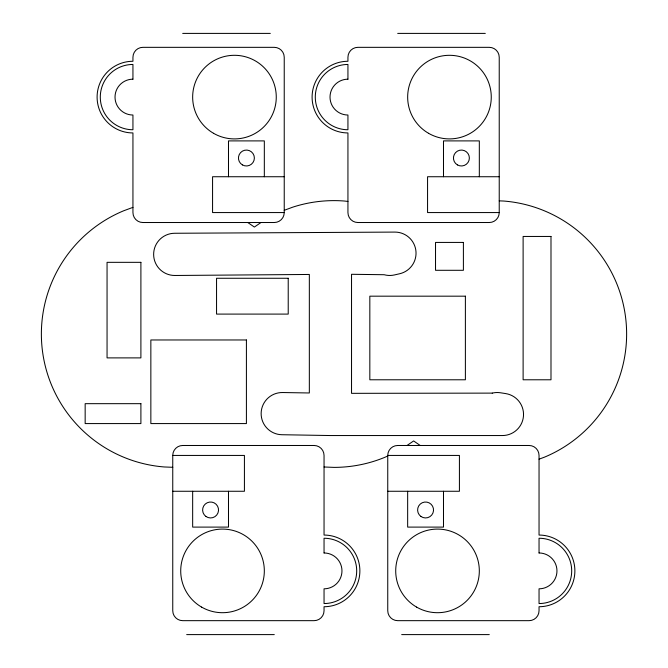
<?xml version="1.0" encoding="UTF-8"?>
<svg xmlns="http://www.w3.org/2000/svg" width="668" height="668" viewBox="0 0 668 668"><rect width="100%" height="100%" fill="white"/><g stroke="black" fill="none" stroke-linecap="round" stroke-linejoin="round"><path stroke-width="1" d="M260.954 222.519L254.374 227.062L247.786 222.519M407.046 445.481L413.626 440.938L420.214 445.481M387.749 455.977L385.044 457.229A133.383 133.383 0 0 1 334 467.383L324.047 466.99M132.94 207.364L123.697 210.771A133.383 133.383 0 0 0 164.278 466.965L172.753 467.299M284.234 210.303L292.784 207.147A133.383 133.383 0 0 1 344.463 201.035L347.936 201.444M539.043 459.166L544.303 457.229A133.383 133.383 0 0 0 503.722 201.035L499.23 200.859M182.706 33.4L270.298 33.4M397.702 33.4L485.294 33.4M284.234 176.736L212.566 176.736L212.566 212.566L284.234 212.566L284.234 57.289A9.953 9.953 0 0 0 274.281 47.336L142.894 47.336A9.953 9.953 0 0 0 132.94 57.289L132.94 61.272A35.83 35.83 0 0 0 97.102 97.102A35.83 35.83 0 0 0 132.94 132.94L132.94 212.566A9.953 9.953 0 0 0 142.894 222.519L274.281 222.519A9.953 9.953 0 0 0 284.234 212.566M499.23 176.736L427.562 176.736L427.562 212.566L499.23 212.566L499.23 57.289A9.953 9.953 0 0 0 489.277 47.336L357.889 47.336A9.953 9.953 0 0 0 347.936 57.289L347.936 61.272A35.83 35.83 0 0 0 312.098 97.102A35.83 35.83 0 0 0 347.936 132.94L347.936 212.566A9.953 9.953 0 0 0 357.889 222.519L489.277 222.519A9.953 9.953 0 0 0 499.23 212.566M172.753 455.434A9.953 9.953 0 0 1 182.706 445.481L314.094 445.481A9.953 9.953 0 0 1 324.047 455.434L324.047 535.06A35.83 35.83 0 0 1 359.877 570.898A35.83 35.83 0 0 1 324.047 606.728L324.047 610.711A9.953 9.953 0 0 1 314.094 620.664L182.706 620.664A9.953 9.953 0 0 1 172.753 610.711L172.753 455.434L244.421 455.434L244.421 491.264L172.753 491.264M387.749 455.434A9.953 9.953 0 0 1 397.702 445.481L529.089 445.481A9.953 9.953 0 0 1 539.043 455.434L539.043 535.06A35.83 35.83 0 0 1 574.881 570.898A35.83 35.83 0 0 1 539.043 606.728L539.043 610.711A9.953 9.953 0 0 1 529.089 620.664L397.702 620.664A9.953 9.953 0 0 1 387.749 610.711L387.749 455.434L459.417 455.434L459.417 491.264L387.749 491.264M186.689 634.6L274.281 634.6M401.685 634.6L489.277 634.6M479.323 176.736L479.323 140.898L443.494 140.898L443.494 176.736M443.494 491.264L443.494 527.102L407.655 527.102L407.655 491.264M264.328 176.736L264.328 140.898L228.489 140.898L228.489 176.736M228.489 491.264L228.489 527.102L192.66 527.102L192.66 491.264M492.266 393.118L351.535 393.335L351.535 274.289L384.167 274.723A21.1 21.1 0 0 0 394.421 274.949L399.614 273.763A21.1 21.1 0 0 0 394.93 232.088L174.582 233.266A21.1 21.1 0 0 0 153.64 254.533A21.1 21.1 0 0 0 174.899 275.475L309.334 274.456L309.334 392.976L282.597 392.534A21.1 21.1 0 0 0 261.146 413.275A21.1 21.1 0 0 0 281.888 434.726L330.435 435.544L502.428 435.544A21.1 21.1 0 0 0 523.47 416.072A21.1 21.1 0 0 0 505.684 393.586L500.491 392.776A21.1 21.1 0 0 0 492.266 393.118M550.991 236.455L523.119 236.455L523.119 379.783L550.991 379.783L550.991 236.455M463.4 242.426L435.528 242.426L435.528 270.298L463.4 270.298L463.4 242.426M140.898 262.332L107.055 262.332L107.055 357.889L140.898 357.889L140.898 262.332M288.217 278.264L216.549 278.264L216.549 314.094L288.217 314.094L288.217 278.264M465.387 296.174L369.83 296.174L369.83 379.783L465.387 379.783L465.387 296.174M246.409 339.97L150.851 339.97L150.851 423.579L246.409 423.579L246.409 339.97M140.898 403.672L85.162 403.672L85.162 423.579L140.898 423.579L140.898 403.672M539.043 552.979L539.043 538.249A32.648 32.648 0 0 1 571.691 570.898A32.648 32.648 0 0 1 539.043 603.546L539.043 588.817A17.919 17.919 0 0 0 556.962 570.898A17.919 17.919 0 0 0 539.043 552.979M347.936 79.183L347.936 64.454A32.648 32.648 0 0 0 315.288 97.102A32.648 32.648 0 0 0 347.936 129.751L347.936 115.021A17.919 17.919 0 0 1 330.017 97.102A17.919 17.919 0 0 1 347.936 79.183M324.047 552.979L324.047 538.249A32.648 32.648 0 0 1 356.695 570.898A32.648 32.648 0 0 1 324.047 603.546L324.047 588.817A17.919 17.919 0 0 0 341.966 570.898A17.919 17.919 0 0 0 324.047 552.979M132.94 79.183L132.94 64.454A32.648 32.648 0 0 0 100.292 97.102A32.648 32.648 0 0 0 132.94 129.751L132.94 115.021A17.919 17.919 0 0 1 115.021 97.102A17.919 17.919 0 0 1 132.94 79.183M420.932 516.456A7.966 7.966 0 0 0 433.499 510.761A7.966 7.966 0 0 0 422.285 502.728A7.966 7.966 0 0 0 420.932 516.456M416.615 607.103A41.808 41.808 0 0 0 479.323 570.898A41.808 41.808 0 0 0 416.615 534.692A41.808 41.808 0 0 0 416.615 607.103M205.936 516.456A7.966 7.966 0 0 0 218.503 510.761A7.966 7.966 0 0 0 207.289 502.728A7.966 7.966 0 0 0 205.936 516.456M201.619 607.103A41.808 41.808 0 0 0 264.328 570.898A41.808 41.808 0 0 0 201.619 534.692A41.808 41.808 0 0 0 201.619 607.103M457.421 164.912A7.966 7.966 0 0 0 469.37 158.024A7.966 7.966 0 0 0 457.421 151.127A7.966 7.966 0 0 0 457.421 164.912M428.564 133.308A41.808 41.808 0 0 0 491.264 97.102A41.808 41.808 0 0 0 428.564 60.897A41.808 41.808 0 0 0 428.564 133.308M242.426 164.912A7.966 7.966 0 0 0 254.374 158.024A7.966 7.966 0 0 0 242.426 151.127A7.966 7.966 0 0 0 242.426 164.912M213.56 133.308A41.808 41.808 0 0 0 276.268 97.102A41.808 41.808 0 0 0 213.56 60.897A41.808 41.808 0 0 0 213.56 133.308"/></g></svg>
